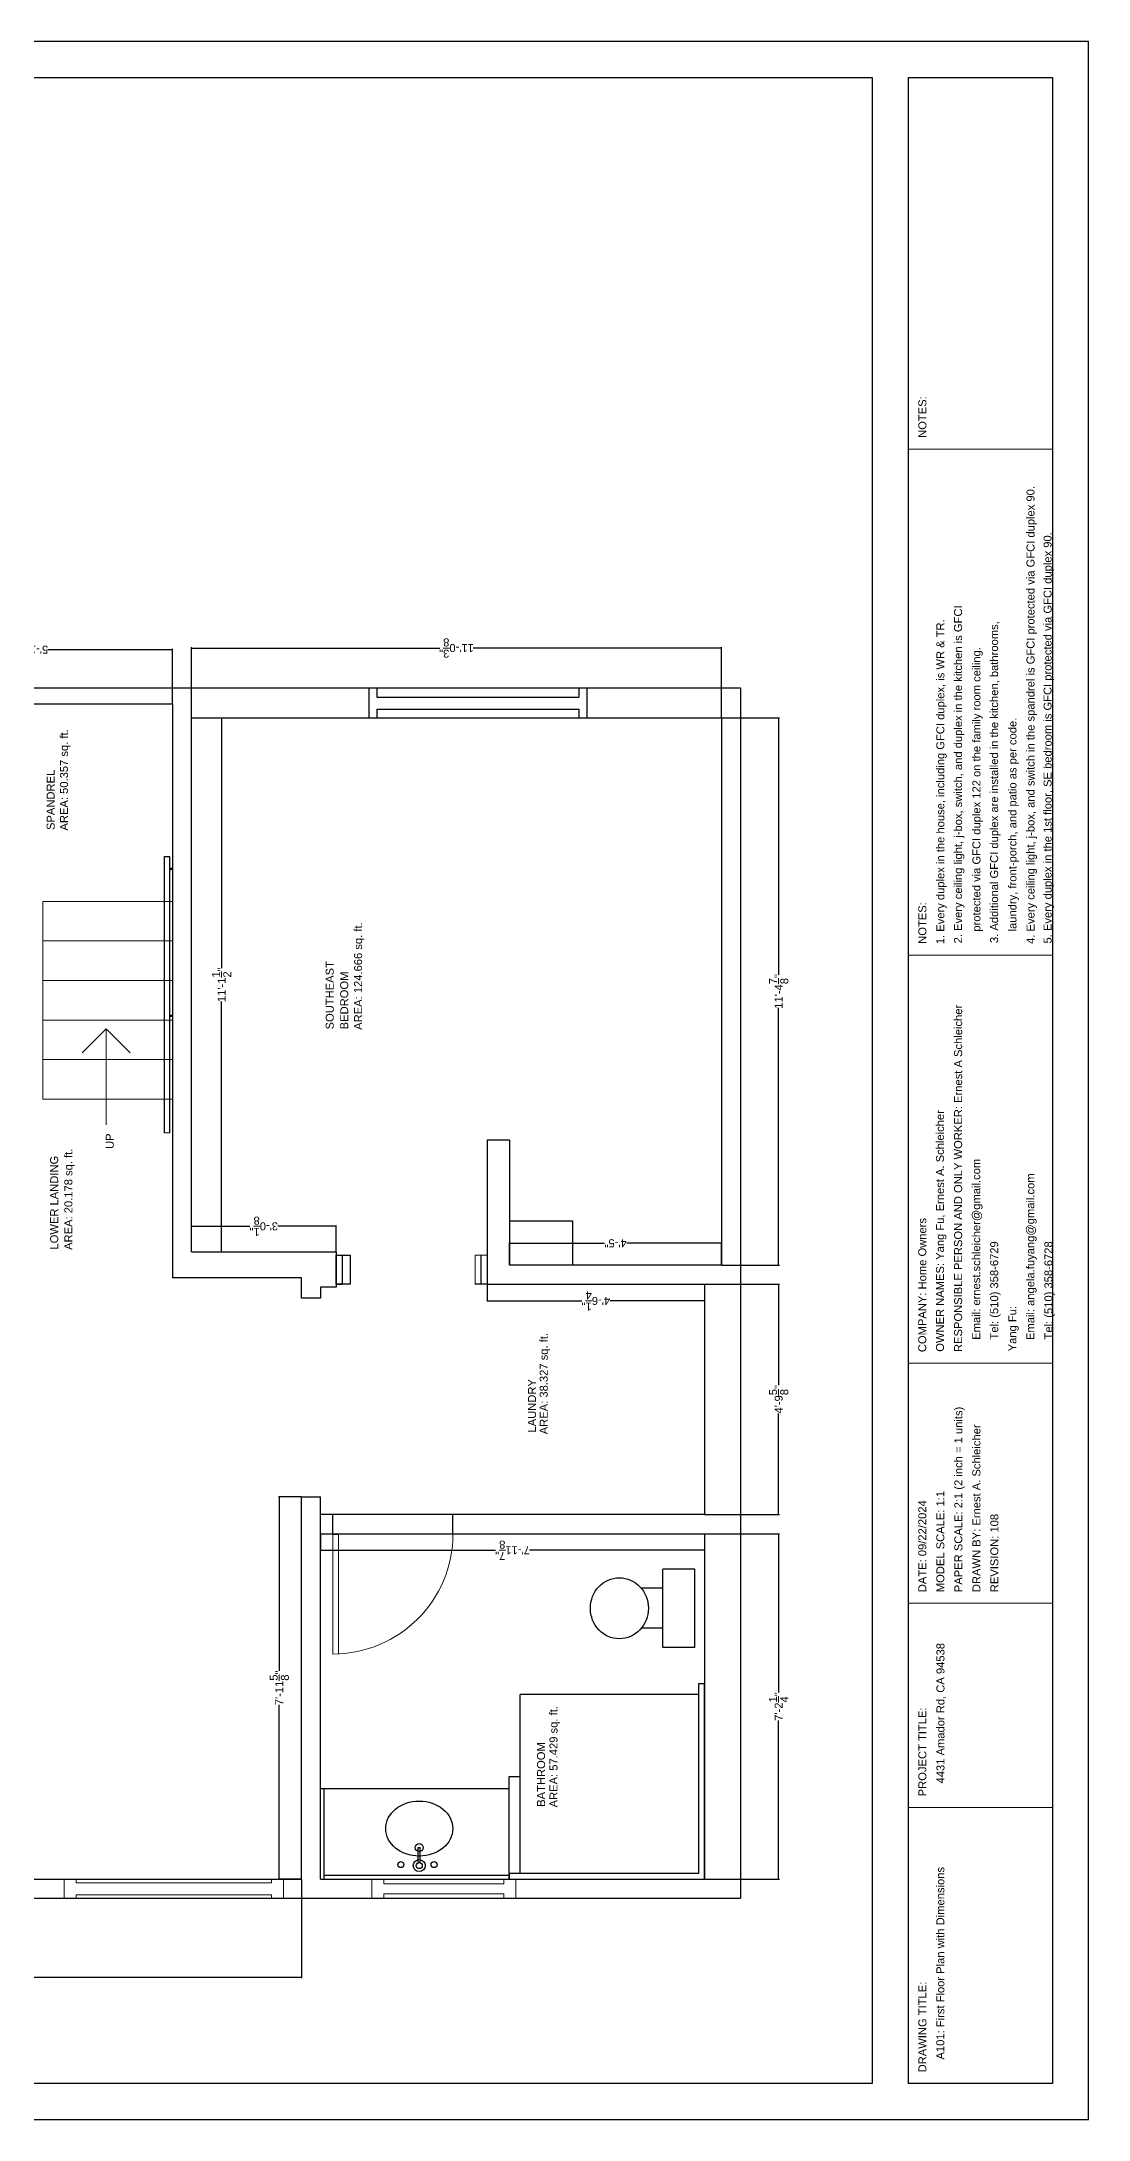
# Model space of a CAD drawing. Header units: inches. Extents: x 12 to 619, y -4 to 515.
# Drawn here: x 358 to 619, y -4 to 515 of the extents above; entities that cross this region are included whole.
import ezdxf

# ---------------------------------------------------------------- set-up
doc = ezdxf.new("R2010")
doc.units = ezdxf.units.IN
doc.header["$MEASUREMENT"] = 0
doc.layers.get('0').update_dxf_attribs({"color": 1, "lineweight": 9})
for name, color, linetype, lineweight in [('00-page-edge', 7, 'Continuous', 9), ('A101-Dimensions', 7, 'Continuous', 9), ('A101-Floorplan-1st-floor', 7, 'Continuous', 9), ('A101-Text', 7, 'Continuous', 9)]:
    doc.layers.add(name, color=color, linetype=linetype, lineweight=lineweight)
doc.layers.add('Title Block', color=7, linetype='Continuous')
doc.layers.get('0').off()
doc.styles.get("Standard").update_dxf_attribs({"font": 'Arial.ttf', "height": 2})
doc.dimstyles.get("Standard").update_dxf_attribs({"dimtxt": 0.18, "dimasz": 0.1175, "dimexe": 0.18, "dimexo": 0.0625, "dimgap": 0.09, "dimtad": 0, "dimtoh": 1, "dimdec": 3, "dimzin": 0, "dimdsep": 46, "dimlunit": 4, "dimtxsty": 'Standard', "dimblk": 'ARCHTICK', "dimblk1": 'ARCHTICK', "dimblk2": 'ARCHTICK', "dimcen": 0.09, "dimadec": 1, "dimazin": 0, "dimtfac": 1, "dimtdec": 3, "dimtofl": 0, "dimtmove": 0, "dimatfit": 3, "dimfxl": 1, "dimtolj": 1, "dimtzin": 0, "dimarcsym": 0})

# ---------------------------------------------------------------- blocks, each defined once
blk = doc.blocks.new('L1-bathroom-door')
at = {"layer": 'A101-Floorplan-1st-floor'}
for p, q in [((0, 0), (-30, 0)), ((0, -1.375), (-30, -1.375))]:
    blk.add_line(p, q, dxfattribs=at)
at = {"layer": 'A101-Floorplan-1st-floor', "lineweight": 30}
blk.add_line((0, 0), (0, -1.375), dxfattribs=at)
at = {"layer": 'A101-Floorplan-1st-floor'}
blk.add_arc((0, 0), 30, 180, 270, dxfattribs=at)
blk = doc.blocks.new('L1-bathroom-window')
at = {"layer": 'A101-Floorplan-1st-floor'}
for p, q in [((0, 36), (-4.76, 36)), ((-3.69, 33), (-4.76, 33)), ((-3.69, 3), (-3.69, 33)), ((0, 33), (-1.19, 33)), ((-1.19, 3), (-1.19, 33)), ((-4.76, 3), (-3.69, 3)), ((-4.76, 0), (0, 0)), ((-1.19, 3), (0, 3))]:
    blk.add_line(p, q, dxfattribs=at)
at = {"layer": 'A101-Floorplan-1st-floor', "lineweight": 30}
for p, q in [((-4.76, 36), (-4.76, 33)), ((0, 36), (-0.01, 33)), ((-4.76, 3), (-4.76, 0)), ((-0.01, 3), (0, 0))]:
    blk.add_line(p, q, dxfattribs=at)
blk = doc.blocks.new('L1-family-room-window')
at = {"layer": 'A101-Floorplan-1st-floor'}
for p, q in [((0.01, 54.75), (-4.75, 54.75)), ((-3.93, 51.75), (-4.75, 51.75)), ((-3.93, 3), (-3.93, 51.75)), ((0.01, 51.75), (-0.93, 51.75)), ((-0.93, 3), (-0.93, 51.75)), ((-4.75, 3), (-3.93, 3)), ((-4.75, 0), (0.01, 0)), ((-0.93, 3), (0.01, 3))]:
    blk.add_line(p, q, dxfattribs=at)
at = {"layer": 'A101-Floorplan-1st-floor', "lineweight": 30}
for p, q in [((-4.75, 54.75), (-4.75, 51.75)), ((0.01, 54.75), (0.01, 51.75)), ((-4.75, 3), (-4.75, 0)), ((0, 3), (0.01, 0))]:
    blk.add_line(p, q, dxfattribs=at)
blk = doc.blocks.new('L1-toilet')
at = {"lineweight": 30}
for p, q in [((-14.81, 8), (-14.81, 13.4)), ((-4.81, 8), (-4.81, 13.4)), ((-19.63, 0), (-19.63, 8)), ((-19.63, 8), (0, 8)), ((0, 0), (0, 8)), ((-19.63, 0), (0, 0))]:
    blk.add_line(p, q, dxfattribs=at)
blk.add_ellipse((-9.81, 18.88), major_axis=(7.62, 0), ratio=0.95082, dxfattribs=at)
blk = doc.blocks.new('L1-bathroom-sink-faucets-bowl')
at = {"lineweight": 30}
for p, q in [((2.21, 0.25), (5.98, 0.25)), ((5.98, 0.25), (5.98, -0.25)), ((2.21, -0.25), (5.98, -0.25))]:
    blk.add_line(p, q, dxfattribs=at)
for centre, radius in [((1.75, 4.59), 0.75), ((1.5, 0), 1.5), ((1.5, 0), 0.75), ((6, 0), 1), ((1.75, -3.69), 0.75)]:
    blk.add_circle(centre, radius, dxfattribs=at)
blk.add_ellipse((10.75, 0), major_axis=(0, -8.38), ratio=0.820896, dxfattribs=at)
blk = doc.blocks.new('L1-granite-splash-and-counter')
at = {"layer": 'A101-Floorplan-1st-floor', "lineweight": 30}
for p, q in [((0, 0), (22.63, 0)), ((0, 0), (0, -0.88)), ((22.63, 0), (22.63, -47.13)), ((0, -0.88), (22.63, -0.88)), ((0, -0.88), (0, -47.13)), ((0.88, -47.13), (0.88, -0.88)), ((0, -47.13), (0.88, -47.13)), ((0.88, -47.13), (22.63, -47.13))]:
    blk.add_line(p, q, dxfattribs=at)
blk = doc.blocks.new('L1-shower-tiles-and-glass-walls')
at = {"layer": 'A101-Floorplan-1st-floor', "lineweight": 30}
for p, q in [((1.37, 48.75), (0, 48.75)), ((0, 48.75), (0, 48.75)), ((0, 48.75), (0, 0)), ((1.37, 1.37), (1.37, 48.75)), ((1.37, 48.75), (25.62, 48.75)), ((25.62, 48.75), (25.62, 46)), ((1.37, 46), (46.12, 46)), ((46.12, 1.37), (46.12, 46)), ((0, 0), (48.88, 0)), ((1.37, 1.37), (48.88, 1.37)), ((48.88, 1.37), (48.88, 0))]:
    blk.add_line(p, q, dxfattribs=at)
blk = doc.blocks.new('_ArchTick')
at = {"color": 0, "linetype": 'ByBlock', "lineweight": 30, "const_width": 0.15}
blk.add_lwpolyline([(-0.5, -0.5), (0.5, 0.5)], dxfattribs=at)
blk = doc.blocks.new('*D181')
at = {"layer": 'A101-Dimensions', "color": 0, "lineweight": -2, "transparency": 16777216}
for p, q in [((95.44, 55.97), (95.44, 31.27)), ((422.85, 55.97), (422.85, 31.27)), ((95.44, 31.45), (254.88, 31.45)), ((422.85, 31.45), (263.41, 31.45))]:
    blk.add_line(p, q, dxfattribs=at)
at = {"layer": 'A101-Dimensions', "color": 0, "lineweight": -2, "transparency": 16777216, "xscale": 0.1175, "yscale": 0.1175, "zscale": 0.1175, "rotation": 180}
blk.add_blockref('_ArchTick', (95.44, 31.45), dxfattribs=at)
at = {"layer": 'A101-Dimensions', "color": 0, "lineweight": -2, "transparency": 16777216, "xscale": 0.1175, "yscale": 0.1175, "zscale": 0.1175}
blk.add_blockref('_ArchTick', (422.85, 31.45), dxfattribs=at)
at = {"layer": 'A101-Dimensions', "color": 0, "lineweight": 5, "transparency": 16777216, "insert": (259.14, 31.45), "char_height": 2, "attachment_point": 5, "rotation": 180}
blk.add_mtext('\\A1;27\'-3{\\H1x;\\S3/8;}"', dxfattribs=at)
blk = doc.blocks.new('*D186')
at = {"layer": 'A101-Dimensions', "color": 0, "lineweight": -2, "transparency": 16777216}
for p, q in [((422.79, 151.6), (417.08, 151.6)), ((417.26, 151.6), (417.26, 108.07)), ((417.26, 56.04), (417.26, 99.57)), ((422.79, 56.04), (417.08, 56.04))]:
    blk.add_line(p, q, dxfattribs=at)
at = {"layer": 'A101-Dimensions', "color": 0, "lineweight": -2, "transparency": 16777216, "xscale": 0.1175, "yscale": 0.1175, "zscale": 0.1175}
for p, rotation in [((417.26, 151.6), 90), ((417.26, 56.04), 270)]:
    blk.add_blockref('_ArchTick', p, dxfattribs=dict(at, rotation=rotation))
at = {"layer": 'A101-Dimensions', "color": 0, "lineweight": 5, "transparency": 16777216, "insert": (417.26, 103.82), "char_height": 2, "attachment_point": 5, "rotation": 90}
blk.add_mtext('\\A1;7\'-11{\\H1x;\\S5/8;}"', dxfattribs=at)
blk = doc.blocks.new('*D187')
at = {"layer": 'A101-Dimensions', "color": 0, "lineweight": -2, "transparency": 16777216}
for p, q in [((395.42, 346.32), (403.05, 346.32)), ((402.87, 346.32), (402.87, 283.73)), ((402.87, 212.82), (402.87, 275.41)), ((395.42, 212.82), (403.05, 212.82))]:
    blk.add_line(p, q, dxfattribs=at)
at = {"layer": 'A101-Dimensions', "color": 0, "lineweight": -2, "transparency": 16777216, "xscale": 0.1175, "yscale": 0.1175, "zscale": 0.1175}
for p, rotation in [((402.87, 346.32), 90), ((402.87, 212.82), 270)]:
    blk.add_blockref('_ArchTick', p, dxfattribs=dict(at, rotation=rotation))
at = {"layer": 'A101-Dimensions', "color": 0, "lineweight": 5, "transparency": 16777216, "insert": (402.87, 279.57), "char_height": 2, "attachment_point": 5, "rotation": 90}
blk.add_mtext('\\A1;11\'-1{\\H1x;\\S1/2;}"', dxfattribs=at)
blk = doc.blocks.new('*D188')
at = {"layer": 'A101-Dimensions', "color": 0, "lineweight": -2, "transparency": 16777216}
for p, q in [((395.35, 212.88), (395.35, 219.37)), ((395.35, 219.19), (409.93, 219.19)), ((431.45, 219.19), (416.87, 219.19)), ((431.45, 212.88), (431.45, 219.37))]:
    blk.add_line(p, q, dxfattribs=at)
at = {"layer": 'A101-Dimensions', "color": 0, "lineweight": -2, "transparency": 16777216, "xscale": 0.1175, "yscale": 0.1175, "zscale": 0.1175, "rotation": 180}
blk.add_blockref('_ArchTick', (395.35, 219.19), dxfattribs=at)
at = {"layer": 'A101-Dimensions', "color": 0, "lineweight": -2, "transparency": 16777216, "xscale": 0.1175, "yscale": 0.1175, "zscale": 0.1175}
blk.add_blockref('_ArchTick', (431.45, 219.19), dxfattribs=at)
at = {"layer": 'A101-Dimensions', "color": 0, "lineweight": 5, "transparency": 16777216, "insert": (413.4, 219.19), "char_height": 2, "attachment_point": 5, "rotation": 180}
blk.add_mtext('\\A1;3\'-0{\\H1x;\\S1/8;}"', dxfattribs=at)
blk = doc.blocks.new('*D189')
at = {"layer": 'A101-Dimensions', "color": 0, "lineweight": -2, "transparency": 16777216}
for p, q in [((395.35, 346.38), (395.35, 363.91)), ((395.35, 363.73), (457.4, 363.73)), ((527.75, 363.73), (465.71, 363.73)), ((527.75, 346.38), (527.75, 363.91))]:
    blk.add_line(p, q, dxfattribs=at)
at = {"layer": 'A101-Dimensions', "color": 0, "lineweight": -2, "transparency": 16777216, "xscale": 0.1175, "yscale": 0.1175, "zscale": 0.1175, "rotation": 180}
blk.add_blockref('_ArchTick', (395.35, 363.73), dxfattribs=at)
at = {"layer": 'A101-Dimensions', "color": 0, "lineweight": -2, "transparency": 16777216, "xscale": 0.1175, "yscale": 0.1175, "zscale": 0.1175}
blk.add_blockref('_ArchTick', (527.75, 363.73), dxfattribs=at)
at = {"layer": 'A101-Dimensions', "color": 0, "lineweight": 5, "transparency": 16777216, "insert": (461.55, 363.73), "char_height": 2, "attachment_point": 5, "rotation": 180}
blk.add_mtext('\\A1;11\'-0{\\H1x;\\S3/8;}"', dxfattribs=at)
blk = doc.blocks.new('*D190')
at = {"layer": 'A101-Dimensions', "color": 0, "lineweight": -2, "transparency": 16777216}
for p, q in [((523.54, 142.29), (542.19, 142.29)), ((542.01, 142.29), (542.01, 102.66)), ((542.01, 56.04), (542.01, 95.66)), ((523.54, 56.04), (542.19, 56.04))]:
    blk.add_line(p, q, dxfattribs=at)
at = {"layer": 'A101-Dimensions', "color": 0, "lineweight": -2, "transparency": 16777216, "xscale": 0.1175, "yscale": 0.1175, "zscale": 0.1175}
for p, rotation in [((542.01, 142.29), 90), ((542.01, 56.04), 270)]:
    blk.add_blockref('_ArchTick', p, dxfattribs=dict(at, rotation=rotation))
at = {"layer": 'A101-Dimensions', "color": 0, "lineweight": 5, "transparency": 16777216, "insert": (542.01, 99.16), "char_height": 2, "attachment_point": 5, "rotation": 90}
blk.add_mtext('\\A1;7\'-2{\\H1x;\\S1/4;}"', dxfattribs=at)
blk = doc.blocks.new('*D191')
at = {"layer": 'A101-Dimensions', "color": 0, "lineweight": -2, "transparency": 16777216}
for p, q in [((523.54, 204.76), (542.19, 204.76)), ((542.01, 204.76), (542.01, 179.48)), ((542.01, 147.16), (542.01, 172.44)), ((523.54, 147.16), (542.19, 147.16))]:
    blk.add_line(p, q, dxfattribs=at)
at = {"layer": 'A101-Dimensions', "color": 0, "lineweight": -2, "transparency": 16777216, "xscale": 0.1175, "yscale": 0.1175, "zscale": 0.1175}
for p, rotation in [((542.01, 204.76), 90), ((542.01, 147.16), 270)]:
    blk.add_blockref('_ArchTick', p, dxfattribs=dict(at, rotation=rotation))
at = {"layer": 'A101-Dimensions', "color": 0, "lineweight": 5, "transparency": 16777216, "insert": (542.01, 175.96), "char_height": 2, "attachment_point": 5, "rotation": 90}
blk.add_mtext('\\A1;4\'-9{\\H1x;\\S5/8;}"', dxfattribs=at)
blk = doc.blocks.new('*D192')
at = {"layer": 'A101-Dimensions', "color": 0, "lineweight": -2, "transparency": 16777216}
for p, q in [((527.81, 346.32), (542.19, 346.32)), ((542.01, 346.32), (542.01, 282.07)), ((542.01, 209.51), (542.01, 273.76)), ((527.81, 209.51), (542.19, 209.51))]:
    blk.add_line(p, q, dxfattribs=at)
at = {"layer": 'A101-Dimensions', "color": 0, "lineweight": -2, "transparency": 16777216, "xscale": 0.1175, "yscale": 0.1175, "zscale": 0.1175}
for p, rotation in [((542.01, 346.32), 90), ((542.01, 209.51), 270)]:
    blk.add_blockref('_ArchTick', p, dxfattribs=dict(at, rotation=rotation))
at = {"layer": 'A101-Dimensions', "color": 0, "lineweight": 5, "transparency": 16777216, "insert": (542.01, 277.91), "char_height": 2, "attachment_point": 5, "rotation": 90}
blk.add_mtext('\\A1;11\'-4{\\H1x;\\S7/8;}"', dxfattribs=at)
blk = doc.blocks.new('*D193')
at = {"layer": 'A101-Dimensions', "color": 0, "lineweight": -2, "transparency": 16777216}
for p, q in [((474.81, 209.57), (474.81, 215.16)), ((474.81, 214.98), (498.49, 214.98)), ((527.75, 214.98), (504.07, 214.98)), ((527.75, 209.57), (527.75, 215.16))]:
    blk.add_line(p, q, dxfattribs=at)
at = {"layer": 'A101-Dimensions', "color": 0, "lineweight": -2, "transparency": 16777216, "xscale": 0.1175, "yscale": 0.1175, "zscale": 0.1175, "rotation": 180}
blk.add_blockref('_ArchTick', (474.81, 214.98), dxfattribs=at)
at = {"layer": 'A101-Dimensions', "color": 0, "lineweight": -2, "transparency": 16777216, "xscale": 0.1175, "yscale": 0.1175, "zscale": 0.1175}
blk.add_blockref('_ArchTick', (527.75, 214.98), dxfattribs=at)
at = {"layer": 'A101-Dimensions', "color": 0, "lineweight": 5, "transparency": 16777216, "insert": (501.28, 214.98), "char_height": 2, "attachment_point": 5, "rotation": 180}
blk.add_mtext('\\A1;4\'-5"', dxfattribs=at)
blk = doc.blocks.new('*D194')
at = {"layer": 'A101-Dimensions', "color": 0, "lineweight": -2, "transparency": 16777216}
for p, q in [((469.23, 204.69), (469.23, 200.36)), ((523.48, 204.69), (523.48, 200.36)), ((469.23, 200.54), (492.81, 200.54)), ((523.48, 200.54), (499.9, 200.54))]:
    blk.add_line(p, q, dxfattribs=at)
at = {"layer": 'A101-Dimensions', "color": 0, "lineweight": -2, "transparency": 16777216, "xscale": 0.1175, "yscale": 0.1175, "zscale": 0.1175, "rotation": 180}
blk.add_blockref('_ArchTick', (469.23, 200.54), dxfattribs=at)
at = {"layer": 'A101-Dimensions', "color": 0, "lineweight": -2, "transparency": 16777216, "xscale": 0.1175, "yscale": 0.1175, "zscale": 0.1175}
blk.add_blockref('_ArchTick', (523.48, 200.54), dxfattribs=at)
at = {"layer": 'A101-Dimensions', "color": 0, "lineweight": 5, "transparency": 16777216, "insert": (496.35, 200.54), "char_height": 2, "attachment_point": 5, "rotation": 180}
blk.add_mtext('\\A1;4\'-6{\\H1x;\\S1/4;}"', dxfattribs=at)
blk = doc.blocks.new('*D195')
at = {"layer": 'A101-Dimensions', "color": 0, "lineweight": -2, "transparency": 16777216}
for p, q in [((427.6, 142.22), (427.6, 138.05)), ((523.48, 142.22), (523.48, 138.05)), ((427.6, 138.23), (471.3, 138.23)), ((523.48, 138.23), (479.78, 138.23))]:
    blk.add_line(p, q, dxfattribs=at)
at = {"layer": 'A101-Dimensions', "color": 0, "lineweight": -2, "transparency": 16777216, "xscale": 0.1175, "yscale": 0.1175, "zscale": 0.1175, "rotation": 180}
blk.add_blockref('_ArchTick', (427.6, 138.23), dxfattribs=at)
at = {"layer": 'A101-Dimensions', "color": 0, "lineweight": -2, "transparency": 16777216, "xscale": 0.1175, "yscale": 0.1175, "zscale": 0.1175}
blk.add_blockref('_ArchTick', (523.48, 138.23), dxfattribs=at)
at = {"layer": 'A101-Dimensions', "color": 0, "lineweight": 5, "transparency": 16777216, "insert": (475.54, 138.23), "char_height": 2, "attachment_point": 5, "rotation": 180}
blk.add_mtext('\\A1;7\'-11{\\H1x;\\S7/8;}"', dxfattribs=at)
blk = doc.blocks.new('*D198')
at = {"layer": 'A101-Dimensions', "color": 0, "lineweight": -2, "transparency": 16777216}
for p, q in [((319.82, 349.88), (319.82, 363.5)), ((319.82, 363.32), (350.93, 363.32)), ((390.6, 363.32), (359.5, 363.32)), ((390.6, 349.88), (390.6, 363.5))]:
    blk.add_line(p, q, dxfattribs=at)
at = {"layer": 'A101-Dimensions', "color": 0, "lineweight": -2, "transparency": 16777216, "xscale": 0.1175, "yscale": 0.1175, "zscale": 0.1175, "rotation": 180}
blk.add_blockref('_ArchTick', (319.82, 363.32), dxfattribs=at)
at = {"layer": 'A101-Dimensions', "color": 0, "lineweight": -2, "transparency": 16777216, "xscale": 0.1175, "yscale": 0.1175, "zscale": 0.1175}
blk.add_blockref('_ArchTick', (390.6, 363.32), dxfattribs=at)
at = {"layer": 'A101-Dimensions', "color": 0, "lineweight": 5, "transparency": 16777216, "insert": (355.21, 363.32), "char_height": 2, "attachment_point": 5, "rotation": 180}
blk.add_mtext('\\A1;5\'-10{\\H1x;\\S3/4;}"', dxfattribs=at)
blk = doc.blocks.new('L1-south-stairway-5-steps')
at = {"layer": 'A101-Floorplan-1st-floor', "lineweight": 5}
for p, q in [((-49.375, 0), (0, 0)), ((-49.375, 0), (-49.375, -32.40625)), ((-39.5, 0), (-39.5, -32.40625)), ((-29.625, 0), (-29.625, -32.40625)), ((-19.75, 0), (-19.75, -32.40625)), ((-9.875, 0), (-9.875, -32.40625)), ((0, 0), (0, -32.40625))]:
    blk.add_line(p, q, dxfattribs=at)
blk = doc.blocks.new('L1-south-stairway-handrail')
at = {"layer": 'A101-Floorplan-1st-floor', "lineweight": -3}
for p, q in [((-57.8, 1.25), (11.23, 1.25)), ((11.23, 0), (-57.8, 0)), ((-28.71, -0.75), (-28.71, 0)), ((-28.46, -0.75), (-28.46, 0)), ((8.09, 0), (8.09, -0.75)), ((8.34, 0), (8.34, -0.75)), ((11.23, 1.25), (11.23, 0))]:
    blk.add_line(p, q, dxfattribs=at)
at = {"layer": 'A101-Floorplan-1st-floor', "lineweight": 5}
blk.add_line((-57.8, 1.25), (-57.8, 0), dxfattribs=at)
blk = doc.blocks.new('L1-arrow')
at = {"lineweight": 5}
for p, q in [((188.32, -365.98), (182.32, -359.98)), ((182.32, -365.98), (164.32, -365.98)), ((182.32, -365.98), (188.32, -365.98)), ((188.32, -365.98), (182.32, -371.98))]:
    blk.add_line(p, q, dxfattribs=at)
blk = doc.blocks.new('L1-south-east-bedroom-window')
at = {"layer": 'A101-Floorplan-1st-floor', "lineweight": -3}
for p, q in [((7.5, 54.5), (0, 54.5)), ((0, 54.5), (0, 52.5)), ((2.15, 52.5), (0, 52.5)), ((2.15, 52.5), (2.13, 2)), ((5.1, 52.5), (5.12, 2)), ((7.5, 52.5), (5.1, 52.5)), ((7.5, 54.5), (7.5, 52.5)), ((2.13, 2), (0, 2)), ((0, 2), (0, 0)), ((7.5, 0), (0, 0)), ((7.5, 2), (5.12, 2)), ((7.5, 2), (7.5, 0))]:
    blk.add_line(p, q, dxfattribs=at)

msp = doc.modelspace()

# ---------------------------------------------------------------- linework, layer by layer
at = {"layer": '00-page-edge', "lineweight": 5}
for p, q in [((574.3969, 413.4613), (610.3969, 413.4613)), ((574.3969, 286.9613), (610.3969, 286.9613)), ((574.3969, 184.9613), (610.3969, 184.9613)), ((574.3969, 124.9613), (610.3969, 124.9613)), ((574.3969, 73.9613), (610.3969, 73.9613)), ((574.3969, 4.9613), (574.3969, 4.9613)), ((574.3969, 4.9613), (574.3969, 4.9613))]:
    msp.add_line(p, q, dxfattribs=at)
at = {"layer": '00-page-edge', "lineweight": -3}
for points in [[(12.0961, -4.0387), (619.3969, -4.0387), (619.3969, 515.3126), (12.0961, 515.3126)], [(565.3969, 4.9613), (21.0961, 4.9613), (21.0961, 506.3126), (565.3969, 506.3126)]]:
    msp.add_lwpolyline(points, close=True, dxfattribs=at)
at = {"layer": 'A101-Floorplan-1st-floor', "lineweight": -3}
for p, q in [((285.7225, 353.8173), (532.5022, 353.8173)), ((532.5022, 353.8173), (532.5022, 51.2875)), ((319.8232, 349.8187), (390.6044, 349.8187)), ((390.6044, 349.8187), (390.6044, 206.3187)), ((395.3544, 212.8187), (395.3544, 346.3187)), ((395.3544, 346.3187), (527.7522, 346.3187)), ((527.7522, 346.3187), (527.7522, 209.5062)), ((474.8147, 240.7562), (469.2294, 240.7562)), ((469.2294, 240.7562), (469.2294, 204.7562)), ((474.8147, 240.7562), (474.8147, 209.5062)), ((490.596, 220.5062), (474.8147, 220.5062)), ((490.596, 209.5062), (490.596, 220.5062)), ((395.3544, 212.8187), (431.4482, 212.8187)), ((431.4482, 212.8187), (431.4482, 203.9437)), ((431.4482, 204.7562), (431.4482, 212.0062)), ((431.4482, 212.0062), (434.9482, 212.0062)), ((432.9482, 212.0062), (432.9482, 204.7562)), ((434.9482, 212.0062), (434.9482, 204.7562)), ((467.7294, 204.7562), (467.7294, 212.0062)), ((469.2294, 212.0062), (469.2294, 204.7562)), ((527.7522, 209.5062), (474.8147, 209.5062)), ((422.8475, 206.3187), (390.6044, 206.3187)), ((422.8475, 201.2562), (422.8475, 206.3187)), ((431.4482, 203.9437), (427.5975, 203.9437)), ((427.5975, 203.9437), (427.5975, 201.2562)), ((431.4482, 204.7562), (432.9482, 204.7562)), ((434.9482, 204.7562), (431.4482, 204.7562)), ((469.2294, 204.7562), (466.2294, 204.7562)), ((469.2294, 204.7562), (523.4794, 204.7562)), ((523.4794, 204.7562), (523.4794, 147.1625)), ((427.5975, 201.2562), (422.8475, 201.2562)), ((422.8475, 56.0375), (422.8475, 151.6)), ((422.8475, 151.6), (427.5975, 151.6)), ((427.5975, 56.0375), (427.5975, 151.6)), ((523.4794, 147.1625), (427.5975, 147.1625)), ((430.66, 147.1625), (427.5975, 147.1625)), ((430.66, 142.2875), (430.66, 147.1625)), ((460.66, 142.2875), (460.66, 147.1625)), ((523.4794, 142.2875), (427.5975, 142.2875)), ((523.4794, 142.2875), (523.4794, 56.0375)), ((95.4413, 56.0375), (422.8475, 56.0375)), ((427.5975, 56.0375), (523.4794, 56.0375)), ((90.6913, 51.2875), (532.5022, 51.2875))]:
    msp.add_line(p, q, dxfattribs=at)
at = {"layer": 'A101-Floorplan-1st-floor', "lineweight": 5}
for p, q in [((466.2294, 204.7562), (466.2294, 212.0062)), ((466.2294, 212.0062), (469.2294, 212.0062))]:
    msp.add_line(p, q, dxfattribs=at)
at = {"layer": 'Title Block', "lineweight": -3}
for p, q in [((574.3969, 506.3126), (574.3969, 4.9613)), ((574.3969, 506.3126), (610.3969, 506.3126)), ((610.3969, 506.3126), (610.3969, 4.9613)), ((610.3969, 4.9613), (574.3969, 4.9613))]:
    msp.add_line(p, q, dxfattribs=at)

# ---------------------------------------------------------------- block references
at = {"lineweight": 5, "rotation": 89.99999999999999}
for name, p in [('L1-south-stairway-handrail', (389.8544, 300.3798)), ('L1-south-stairway-5-steps', (358.1982, 300.3798))]:
    msp.add_blockref(name, p, dxfattribs=at)
at = {"lineweight": -3, "rotation": 89.99999999999999}
for name, p in [('L1-bathroom-door', (430.66, 142.2875)), ('L1-shower-tiles-and-glass-walls', (523.4794, 56.0375))]:
    msp.add_blockref(name, p, dxfattribs=at)
at = {"layer": 'A101-Floorplan-1st-floor', "lineweight": 5, "rotation": 89.99999999999999}
for name, p in [('L1-south-east-bedroom-window', (494.1357, 346.3187)), ('L1-arrow', (8.0706, 80.2707))]:
    msp.add_blockref(name, p, dxfattribs=at)
at = {"layer": 'A101-Floorplan-1st-floor', "lineweight": -3, "rotation": 89.99999999999999}
for name, p in [('L1-toilet', (521.1044, 133.5375)), ('L1-granite-splash-and-counter', (427.5975, 56.0375)), ('L1-bathroom-sink-faucets-bowl', (452.2294, 57.9125)), ('L1-family-room-window', (418.3163, 56.0375)), ('L1-bathroom-window', (476.3471, 56.043))]:
    msp.add_blockref(name, p, dxfattribs=at)

# ---------------------------------------------------------------- texts
at = {"layer": 'A101-Floorplan-1st-floor', "lineweight": 5}
msp.add_text('UP', height=2, rotation=90, dxfattribs=at).set_placement((375.9187, 238.5236))
at = {"layer": 'A101-Text', "lineweight": 5}
for s, p in [('AREA: 50.357 sq. ft.', (364.4796, 318.1066)), ('SPANDREL', (361.1481, 318.2417)), ('AREA: 124.666 sq. ft.', (437.9508, 268.3027)), ('SOUTHEAST', (430.8683, 268.4022)), ('BEDROOM', (434.4898, 268.427)), ('LOWER LANDING', (362.0306, 213.3881)), ('AREA: 20.178 sq. ft.', (365.5784, 213.297)), ('AREA: 38.327 sq. ft.', (484.3283, 167.2142)), ('LAUNDRY', (481.3952, 167.6544)), ('AREA: 57.429 sq. ft.', (486.7655, 73.9602)), ('BATHROOM', (483.6564, 74.0996))]:
    msp.add_text(s, height=2, rotation=90, dxfattribs=at).set_placement(p)
at = {"layer": 'Title Block', "lineweight": 5}
for s, p in [('NOTES:', (578.9118, 416.2579)), ('4. Every ceiling light, j-box, and switch in the spandrel is GFCI protected via GFCI duplex 90.', (605.9305, 289.7808)), ('5. Every duplex in the 1st floor, SE bedroom is GFCI protected via GFCI duplex 90.', (610.2001, 289.8813)), ('2. Every ceiling light, j-box, switch, and duplex in the kitchen is GFCI', (587.8263, 289.9106)), ('1. Every duplex in the house, including GFCI duplex, is WR & TR.', (583.4031, 289.7077)), ('3. Additional GFCI duplex are installed in the kitchen, bathrooms,', (596.837, 289.9862)), ('protected via GFCI duplex 122 on the family room ceiling.', (592.4199, 292.8392)), ('laundry, front-porch, and patio as per code.', (601.4164, 292.8883)), ('NOTES:', (578.9118, 289.8053)), ('RESPONSIBLE PERSON AND ONLY WORKER: Ernest A Schleicher', (587.8478, 187.7749)), ('OWNER NAMES: Yang Fu, Ernest A. Schleicher', (583.3143, 187.8359)), ('Email: ernest.schleicher@gmail.com', (592.3562, 190.8375)), ('Email: angela.fuyang@gmail.com', (605.8749, 190.766)), ('COMPANY: Home Owners', (578.8904, 187.7415)), ('Tel: (510) 358-6729', (596.8629, 190.9151)), ('Tel: (510) 358-6728', (610.408, 190.9091)), ('Yang Fu:', (601.3853, 187.9485)), ('PAPER SCALE: 2:1 (2 inch = 1 units)', (587.9027, 127.7477)), ('DRAWN BY: Ernest A. Schleicher', (592.4135, 127.7564)), ('DATE: 09/22/2024', (578.8965, 127.7356)), ('MODEL SCALE: 1:1', (583.4021, 127.7439)), ('REVISION: 108', (596.9038, 127.7431)), ('4431 Amador Rd, CA 94538', (583.4295, 79.9421)), ('PROJECT TITLE:', (578.9167, 76.7238)), ('A101: First Floor Plan with Dimensions', (583.3962, 10.9364)), ('DRAWING TITLE:', (578.9186, 7.7267))]:
    msp.add_text(s, height=2, rotation=90, dxfattribs=at).set_placement(p)

# ---------------------------------------------------------------- dimensions: what is measured, and where the dimension line sits
at = {"layer": 'A101-Dimensions', "lineweight": 5}
for base, p1, p2, angle, picture, middle in [((390.6044, 363.3155), (319.8232, 349.8187), (390.6044, 349.8187), 180, '*D198', (355.2138, 363.3155)), ((527.7522, 363.7264), (395.3544, 346.3187), (527.7522, 346.3187), 180, '*D189', (461.5533, 363.7264)), ((402.8668, 346.3187), (395.3544, 212.8187), (395.3544, 346.3187), 90, '*D187', (402.8668, 279.5687)), ((542.0130354199, 209.5062252965), (527.7522124542, 346.3187252965), (527.7522124542, 209.5062252965), 90, '*D192', (542.0130354199, 277.9124752965)), ((431.4482, 219.1868), (395.3544, 212.8187), (431.4482, 212.8187), 180, '*D188', (413.4013, 219.1868)), ((474.8147124542, 214.9767873566), (527.7522124542, 209.5062252965), (474.8147124542, 209.5062252965), 180, '*D193', (501.2834624542, 214.9767873566)), ((523.4794, 200.5381), (469.2294, 204.7562), (523.4794, 204.7562), 180, '*D194', (496.3544, 200.5381)), ((542.013, 147.1625), (523.4794, 204.7562), (523.4794, 147.1625), 90, '*D191', (542.013, 175.9594)), ((417.2550040748, 151.5999752965), (422.8475037714, 56.0374752965), (422.8475037714, 151.5999752965), 90, '*D186', (417.2550040748, 103.8187252965)), ((427.5975, 138.231), (523.4794, 142.2875), (427.5975, 142.2875), 180, '*D195', (475.5385, 138.231)), ((542.013, 56.0375), (523.4794, 142.2875), (523.4794, 56.0375), 90, '*D190', (542.013, 99.1625)), ((422.8475, 31.4504), (95.4413, 56.0375), (422.8475, 56.0375), 180, '*D181', (259.1444, 31.4504))]:
    dim = msp.add_linear_dim(base=base, p1=p1, p2=p2, angle=angle, dimstyle='Standard', dxfattribs=at)
    dim.commit()
    dim.dimension.update_dxf_attribs({"geometry": picture, "text_midpoint": middle})

doc.saveas('drawing.dxf')
